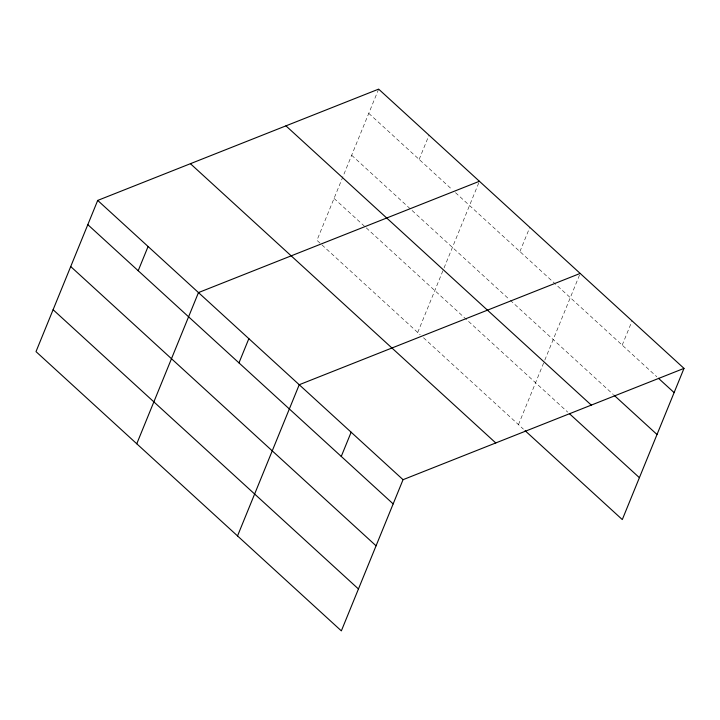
<?xml version="1.0" encoding="UTF-8"?>
<svg xmlns="http://www.w3.org/2000/svg" width="720" height="720" viewBox="0 0 720 720"><rect width="100%" height="100%" fill="white"/><g stroke="black" fill="none" stroke-linecap="round" stroke-linejoin="round"><path stroke-width="0.54" stroke-dasharray="3.6 2.7" d="M378.648 89.127L316.953 240.318L420.192 334.737M419.148 159.426L429.03 135.198M417.717 332.478L443.619 268.992M444.042 267.957L479.421 181.278M519.912 251.577L529.803 227.358M518.481 424.629L544.383 361.143M544.806 360.117L580.185 273.429M622.206 345.132L632.088 320.904M368.766 113.346L452.187 189.639M455.49 192.663L656.811 376.776M351.666 155.25L509.418 299.52M510.246 300.276L613.341 394.569M334.044 198.423L365.436 227.124M366.264 227.88L567.711 412.119M423.495 337.761L523.422 429.147"/><path stroke-width="1.08" d="M97.704 200.421L36 351.621L341.352 630.873L403.047 479.682L684 368.379L378.648 89.127L97.704 200.421L403.047 479.682M138.195 270.729L148.086 246.501M136.764 443.772L198.468 292.581L479.421 181.278M238.968 362.88L248.85 338.652M237.528 535.932L299.232 384.732L580.185 273.429M341.253 456.435L351.144 432.207M684 368.379L622.296 519.579L525.069 430.659M658.458 378.288L674.118 392.607M614.169 395.316L657.018 434.502M285.939 125.856L591.291 405.108M569.358 413.622L639.396 477.675M190.413 163.692L495.765 442.953M87.813 224.649L393.165 503.901M70.713 266.553L376.065 545.805M53.1 309.717L358.452 588.978"/></g></svg>
